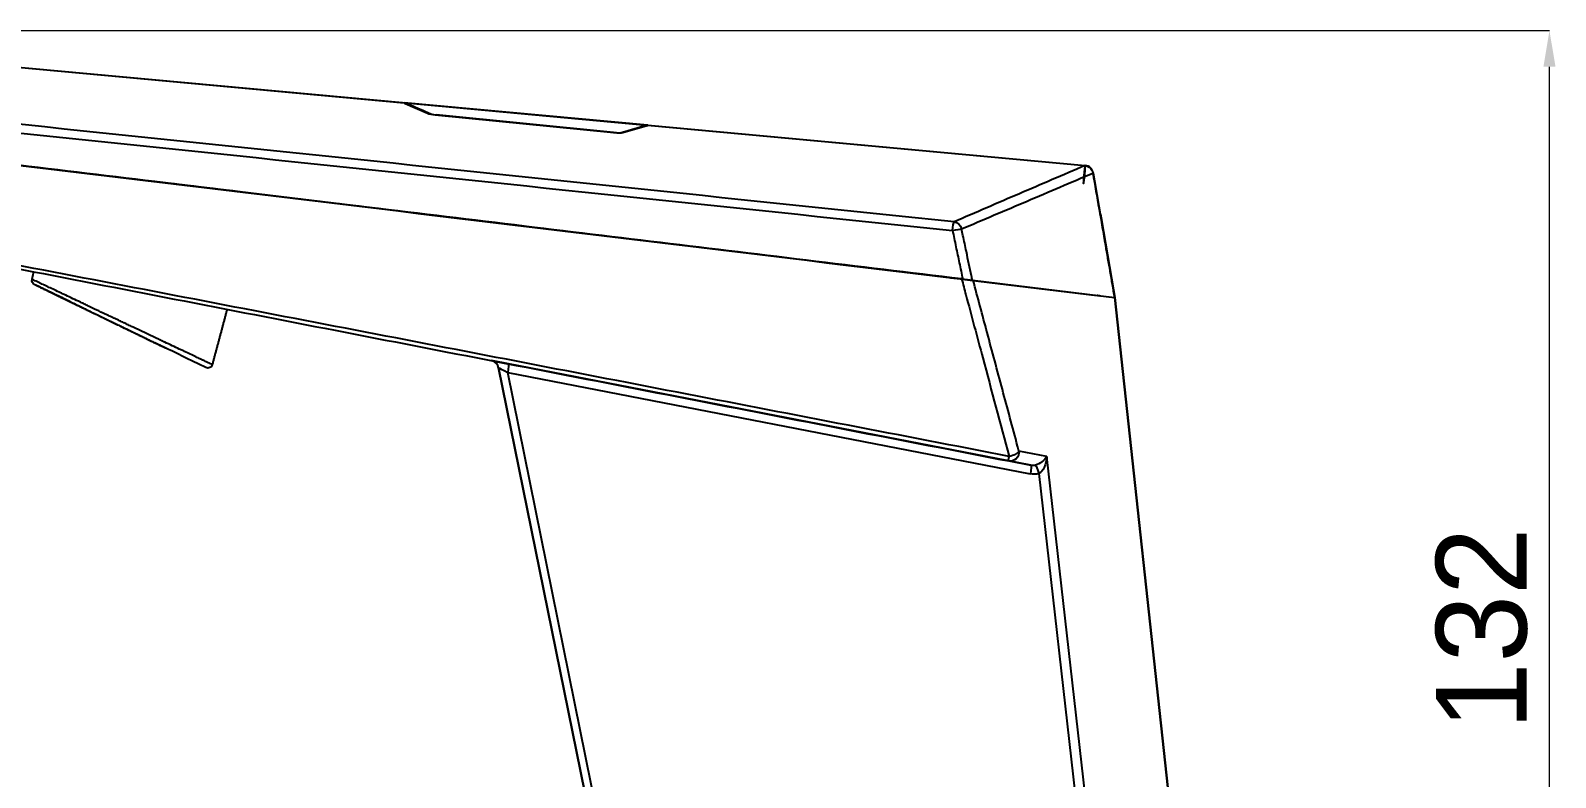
# Model space of a CAD drawing. Extents: x 0 to 948, y 0 to 695.
# Drawn here: x 450.1 to 618.3, y 417.4 to 499.8 of the extents above; entities that cross this region are included whole.
import ezdxf

# ---------------------------------------------------------------- set-up
doc = ezdxf.new("R2010")
doc.units = 0
doc.header["$LTSCALE"] = 10
doc.header["$MEASUREMENT"] = 0
doc.header["$PDMODE"] = 3
doc.header["$PDSIZE"] = -10
doc.layers.get('0').update_dxf_attribs({"linetype": 'CONTINUOUS'})
doc.layers.get('DEFPOINTS').update_dxf_attribs({"linetype": 'CONTINUOUS'})
doc.layers.add('1', color=7, linetype='CONTINUOUS')
doc.layers.add('레이어 1', color=7, linetype='CONTINUOUS')
doc.layers.add('DIM', color=3, linetype='CONTINUOUS', lineweight=18)
doc.styles.add('Daelim Dimension', font='')
doc.styles.get('Daelim Dimension').set_extended_font_data('나눔고딕')
doc.dimstyles.new('DEFAULT', dxfattribs={"dimscale": 2, "dimtxt": 2, "dimasz": 2, "dimexe": 0, "dimexo": 2, "dimgap": 1, "dimtad": 1, "dimdec": 0, "dimzin": 9, "dimdsep": 46, "dimtxsty": 'Daelim Dimension', "dimcen": 0.5, "dimclrd": 5, "dimclre": 5, "dimclrt": 256, "dimadec": 1, "dimazin": 0, "dimtfac": 1, "dimtdec": 0, "dimtix": 1, "dimtmove": 0, "dimatfit": 3, "dimfxl": 1, "dimtolj": 1, "dimtzin": 1, "dimlwd": 9, "dimlwe": 9, "dimarcsym": 0})

# ---------------------------------------------------------------- blocks, each defined once
blk = doc.blocks.new('*D5')
at = {"color": 5, "lineweight": 9, "ltscale": 0.5, "transparency": 16777216}
for p, q in [((408.68, 499.76), (617.61, 499.76)), ((617.61, 371.84), (617.61, 495.76)), ((584.77, 367.84), (617.61, 367.84))]:
    blk.add_line(p, q, dxfattribs=at)
at = {"color": 5, "ltscale": 0.5, "transparency": 16777216}
for points in [[(616.95, 495.76), (618.28, 495.76), (617.61, 499.76)], [(616.95, 371.84), (618.28, 371.84), (617.61, 367.84)]]:
    blk.add_solid(points, dxfattribs=at)
at = {"layer": 'DEFPOINTS', "color": 0, "ltscale": 0.5, "transparency": 16777216}
for p in [(404.68, 499.76), (617.61, 499.76), (580.77, 367.84)]:
    blk.add_point(p, dxfattribs=at)
at = {"color": 7, "lineweight": -3, "ltscale": 0.5, "transparency": 16777216, "insert": (610.16, 433.8), "char_height": 10, "attachment_point": 5, "rotation": 90, "style": 'Daelim Dimension'}
blk.add_mtext('\\A1;132', dxfattribs=at)
blk = doc.blocks.new('*D6')
at = {"color": 5, "lineweight": 9, "ltscale": 0.5, "transparency": 16777216}
for p, q in [((425.07, 455.67), (425.07, 311.64)), ((552.87, 315.1), (552.87, 311.64)), ((548.87, 311.64), (429.07, 311.64))]:
    blk.add_line(p, q, dxfattribs=at)
at = {"color": 5, "ltscale": 0.5, "transparency": 16777216}
for points in [[(429.07, 312.31), (429.07, 310.97), (425.07, 311.64)], [(548.87, 312.31), (548.87, 310.97), (552.87, 311.64)]]:
    blk.add_solid(points, dxfattribs=at)
at = {"layer": 'DEFPOINTS', "color": 0, "ltscale": 0.5, "transparency": 16777216}
for p in [(425.07, 459.67), (552.87, 319.1), (425.07, 311.64)]:
    blk.add_point(p, dxfattribs=at)
at = {"color": 7, "lineweight": -3, "ltscale": 0.5, "transparency": 16777216, "insert": (488.97, 319.08), "char_height": 10, "attachment_point": 5, "style": 'Daelim Dimension'}
blk.add_mtext('\\A1;128', dxfattribs=at)
blk = doc.blocks.new('*D2')
at = {"color": 5, "lineweight": 9, "ltscale": 0.5, "transparency": 16777216}
for p, q in [((421.07, 459.67), (379.89, 459.67)), ((379.89, 371.84), (379.89, 455.67)), ((516.98, 367.84), (379.89, 367.84))]:
    blk.add_line(p, q, dxfattribs=at)
at = {"color": 5, "ltscale": 0.5, "transparency": 16777216}
for points in [[(379.23, 455.67), (380.56, 455.67), (379.89, 459.67)], [(379.23, 371.84), (380.56, 371.84), (379.89, 367.84)]]:
    blk.add_solid(points, dxfattribs=at)
at = {"layer": 'DEFPOINTS', "color": 0, "ltscale": 0.5, "transparency": 16777216}
for p in [(379.89, 459.67), (425.07, 459.67), (520.98, 367.84)]:
    blk.add_point(p, dxfattribs=at)
at = {"color": 7, "lineweight": -3, "ltscale": 0.5, "transparency": 16777216, "insert": (372.45, 413.75), "char_height": 10, "attachment_point": 5, "rotation": 90, "style": 'Daelim Dimension'}
blk.add_mtext('\\A1;92', dxfattribs=at)

msp = doc.modelspace()

# ---------------------------------------------------------------- linework, layer by layer
at = {"layer": '1', "color": 7, "linetype": 'Continuous', "lineweight": -3}
for p, q in [((491.43, 491.73), (493.92, 490.64)), ((491.53, 491.69), (491.45, 491.72)), ((491.54, 491.78), (491.53, 491.69)), ((491.54, 491.78), (518.09, 489.34)), ((494.77, 490.47), (514.47, 488.5)), ((514.43, 488.53), (494.88, 490.48)), ((518.1, 489.26), (518.09, 489.33)), ((514.43, 488.5), (514.43, 488.53)), ((518.01, 489.28), (515.4, 488.53)), ((515.4, 488.53), (515.4, 488.49)), ((515.45, 488.51), (518.13, 489.27)), ((518.02, 489.24), (518.01, 489.28)), ((518.12, 489.28), (518.1, 489.28)), ((518.13, 489.27), (518.12, 489.28))]:
    msp.add_line(p, q, dxfattribs=at)
for centre, major_axis, ratio, start_param, end_param in [((492.34, 491.71), (-0.997, 0.093), 0.157413, 0.165555, 0.444512), ((492.54, 491.69), (-0.996, 0.091), 0.157648, 6.279672, 6.723288), ((494.83, 490.62), (-0.997, 0.093), 0.157223, 0.443785, 1.528776), ((494.95, 490.63), (-0.996, 0.091), 0.158114, 0.441461, 1.519052), ((517.06, 489.43), (-1.03, 0.1), 0.152589, 2.771932, 3.232432), ((517.17, 489.43), (-1.03, 0.1), 0.15259, 2.776004, 2.97277), ((517.17, 489.42), (-1.03, 0.1), 0.15259, 2.771932, 3.076682), ((514.45, 488.68), (-1.02, 0.1), 0.153777, 1.564852, 2.770173), ((514.5, 488.66), (-1.03, 0.1), 0.15259, 1.559232, 2.771932)]:
    msp.add_ellipse(centre, major_axis=major_axis, ratio=ratio, start_param=start_param, end_param=end_param, dxfattribs=at)
for points, knots in [([(491.34, 491.79), (491.34, 491.79), (491.34, 491.79), (491.34, 491.79), (491.34, 491.79), (491.35, 491.79), (491.35, 491.78), (491.35, 491.78)], [0, 0, 0, 0, 0.001906, 0.001906, 0.500953, 0.500953, 1, 1, 1, 1]), ([(494.04, 490.65), (493.67, 490.81), (493.3, 490.98), (492.49, 491.33), (492.06, 491.52), (491.63, 491.71)], [0, 0, 0, 0, 0.46351, 0.46351, 1, 1, 1, 1]), ([(518.2, 489.31), (518.2, 489.32), (518.2, 489.32), (518.2, 489.32), (518.19, 489.32), (518.18, 489.31)], [0, 0, 0, 0, 0.5, 0.5, 1, 1, 1, 1])]:
    msp.add_open_spline(points, degree=3, knots=knots, dxfattribs=at)
for points in [[(491.63, 491.71), (491.63, 491.69), (491.63, 491.67), (491.62, 491.64)], [(494.88, 490.48), (494.88, 490.47), (494.88, 490.47), (494.88, 490.46)]]:
    msp.add_open_spline(points, degree=3, dxfattribs=at)
at = {"layer": 'DIM', "color": 7, "lineweight": -3}
msp.add_line((518.18, 489.31), (491.35, 491.78), dxfattribs=at)
at = {"layer": '레이어 1', "lineweight": -3}
for p, q in [((404.77, 499.76), (491.54, 491.78)), ((404.77, 499.75), (491.35, 491.78)), ((491.54, 491.78), (518.19, 489.32)), ((518.18, 489.31), (566.42, 484.87)), ((518.19, 489.32), (566.42, 484.88)), ((551.59, 472.51), (463.79, 483.11)), ((567.31, 484.06), (567.26, 484.05)), ((551.59, 472.51), (551.59, 472.51)), ((551.59, 472.51), (552.66, 472.38)), ((552.66, 472.38), (552.66, 472.38)), ((552.66, 472.38), (553.1, 472.33)), ((553.45, 472.29), (567.75, 470.56)), ((553.99, 472.22), (569.65, 470.33)), ((554.07, 472.21), (569.65, 470.33)), ((567.75, 470.56), (567.75, 470.56)), ((567.8, 470.56), (567.75, 470.56)), ((567.8, 470.56), (567.8, 470.56)), ((567.8, 470.56), (569.65, 470.33)), ((567.8, 470.56), (568.01, 470.53)), ((568.01, 470.53), (568.06, 470.52)), ((569.65, 470.33), (580.08, 373.84)), ((569.65, 470.33), (569.65, 470.33)), ((569.7, 470.33), (580.13, 373.84)), ((458.54, 467.9), (459.43, 467.47)), ((500.97, 463.36), (502.82, 463.01)), ((502.82, 463.01), (500.97, 463.36)), ((519.76, 373.84), (501.75, 462.58)), ((501.75, 462.58), (501.75, 462.58)), ((501.75, 462.58), (519.76, 373.84)), ((560.44, 451.82), (502.82, 463.01)), ((520.65, 373.84), (502.75, 462.05)), ((502.75, 462.05), (560.37, 450.87)), ((536.04, 456.56), (529.77, 457.77)), ((562.18, 452.79), (559.12, 453.38)), ((571.13, 373.84), (562.18, 452.79)), ((557.99, 452.3), (560.44, 451.82)), ((561.31, 450.91), (570.04, 373.84))]:
    msp.add_line(p, q, dxfattribs=at)
for centre, start, end in [((566.33, 483.89), 9.8651, 84.7421), ((500.77, 462.38, 0), 11.4714, 74.0761), ((500.77, 462.38, 0), 11.4713, 74.0725)]:
    msp.add_arc(centre, 1, start, end, dxfattribs=at)
at = {"layer": '레이어 1', "lineweight": -3, "extrusion": (0, 0, -1)}
for centre, major_axis, ratio, start_param, end_param in [((566.33, 483.89), (-0.092, -0.996), 0.000001, 3.141593, 9.268382), ((566.33, 483.89), (-0.394, 0.919), 0.949392, 0.518871, 1.792264), ((551.87, 477.68), (-0.104, -0.995), 0.077511, 1.598507, 2.984721), ((551.87, 477.68), (-0.979, -0.205), 0.050165, 1.505451, 2.827843), ((551.87, 477.68), (-0.396, 0.918), 0.949748, 0.520836, 1.74573), ((450.79, 472.21), (0.218, 0.45), 0.999997, 3.141577, 4.484329), ((469.69, 463.05), (-0.218, -0.45), 0.999999, 4.517361, 6.283096), ((502.9, 461.97), (-1.14, 0.61), 0.002894, 6.280795, 7.72274), ((502.63, 462.02), (-0.191, -0.982), 0.117074, 3.141593, 4.658816), ((558.18, 453.28), (0.191, 0.982), 0.061929, 3.141593, 4.199573), ((558.18, 453.28), (0.191, 0.982), 0.947991, 1.286166, 3.141593), ((558.18, 453.28), (-0.966, -0.259), 0.432595, 3.487272, 4.979172), ((561.24, 452.69), (0.992, 0.724), 0.522548, 0.834059, 2.222291), ((561.24, 452.69), (0.21, 1.83), 0.508495, 1.45737, 2.845601), ((560.25, 450.84), (-0.191, -0.982), 0.117074, 3.141593, 4.658815), ((560.72, 452.84), (-1.66, 1.19), 0.977614, 3.805666, 4.272862), ((560.6, 452.81), (-1.01, 0.41), 0.918384, 4.03444, 4.501635), ((561.18, 450.88), (0.27, -0.963), 0.128505, 3.286655, 4.716933)]:
    msp.add_ellipse(centre, major_axis=major_axis, ratio=ratio, start_param=start_param, end_param=end_param, dxfattribs=at)
at = {"layer": '레이어 1', "lineweight": -3}
for points, knots in [([(551.96, 478.66), (529.21, 481.03), (506.46, 483.41), (460.96, 488.16), (438.22, 490.53), (415.47, 492.91)], [0, 0, 0, 0, 0.5, 0.5, 1, 1, 1, 1]), ([(415.31, 491.99), (438.05, 489.61), (460.8, 487.23), (506.3, 482.47), (529.04, 480.09), (551.79, 477.71)], [0, 0, 0, 0, 0.5, 0.5, 1, 1, 1, 1]), ([(566.42, 484.87), (564, 483.84), (561.59, 482.8), (557.97, 481.25), (556.77, 480.73), (554.36, 479.69), (553.16, 479.18), (551.96, 478.66)], [0, 0, 0, 0, 0.5, 0.5, 0.75, 0.75, 1, 1, 1, 1]), ([(552.79, 477.89), (554, 478.4), (555.2, 478.91), (557.61, 479.93), (558.82, 480.45), (561.23, 481.47), (562.44, 481.99), (564.85, 483.02), (566.06, 483.53), (567.26, 484.05)], [0, 0, 0, 0, 0.25, 0.25, 0.5, 0.5, 0.75, 0.75, 1, 1, 1, 1]), ([(567.26, 484.05), (567.49, 482.72), (567.72, 481.4), (568.19, 478.75), (568.42, 477.43), (568.98, 474.18), (569.32, 472.26), (569.65, 470.33)], [0, 0, 0, 0, 0.289709, 0.289709, 0.579418, 0.579418, 1, 1, 1, 1]), ([(416.09, 479.84), (427.92, 477.54), (439.74, 475.25), (463.39, 470.66), (475.21, 468.36), (498.86, 463.77), (510.69, 461.48), (534.34, 456.89), (546.16, 454.59), (557.99, 452.3)], [0, 0, 0, 0, 0.25, 0.25, 0.5, 0.5, 0.75, 0.75, 1, 1, 1, 1]), ([(558.03, 452.81), (546.21, 455.09), (534.38, 457.38), (510.73, 461.94), (498.91, 464.22), (475.26, 468.78), (463.44, 471.05), (439.79, 475.6), (427.96, 477.87), (416.13, 480.14)], [0, 0, 0, 0, 0.25, 0.25, 0.5, 0.5, 0.75, 0.75, 1, 1, 1, 1]), ([(551.79, 477.71), (551.92, 477.12), (552.04, 476.52), (552.29, 475.33), (552.42, 474.74), (552.67, 473.54), (552.79, 472.95), (552.92, 472.35)], [0, 0, 0, 0, 0.333049, 0.333049, 0.666525, 0.666525, 1, 1, 1, 1]), ([(553.99, 472.22), (553.95, 472.38), (553.92, 472.54), (553.7, 473.59), (553.51, 474.49), (553.2, 475.97), (553.07, 476.57), (552.89, 477.4), (552.84, 477.65), (552.79, 477.89)], [0, 0, 0, 0, 0.084065, 0.084065, 0.55701, 0.55701, 0.872307, 0.872307, 1, 1, 1, 1]), ([(460.31, 467.59), (460.14, 467.67), (459.98, 467.74), (459.74, 467.86), (459.65, 467.9), (459.49, 467.98), (459.25, 468.09), (459.01, 468.2), (458.69, 468.36), (458.53, 468.43), (458.06, 468.65), (457.75, 468.8), (457.13, 469.09), (456.83, 469.24), (456.45, 469.42), (456.37, 469.45), (456.22, 469.52), (456, 469.63), (455.78, 469.73), (455.35, 469.94), (455.08, 470.07), (454.54, 470.32), (454.27, 470.45), (453.89, 470.63), (453.77, 470.69), (453.58, 470.77), (453.52, 470.8), (453.4, 470.86), (453.34, 470.89), (453.05, 471.03), (452.83, 471.13), (452.41, 471.33), (452.22, 471.42), (451.94, 471.55), (451.81, 471.62), (451.66, 471.69), (451.6, 471.72), (451.56, 471.73), (451.54, 471.74), (451.36, 471.83), (451.21, 471.9), (451.02, 471.99), (450.9, 472.04), (450.8, 472.09), (450.65, 472.16), (450.57, 472.2), (450.49, 472.24), (450.47, 472.25), (450.44, 472.26), (450.43, 472.27), (450.39, 472.29), (450.33, 472.32), (450.3, 472.33), (450.3, 472.33), (450.3, 472.33), (450.3, 472.33)], [0, 0, 0, 0, 0.031246, 0.031246, 0.046869, 0.046869, 0.062492, 0.093738, 0.093738, 0.124985, 0.124985, 0.187477, 0.187477, 0.249969, 0.249969, 0.265592, 0.265592, 0.281215, 0.312461, 0.312461, 0.374954, 0.374954, 0.437446, 0.437446, 0.468692, 0.468692, 0.484315, 0.484315, 0.499938, 0.499938, 0.562431, 0.562431, 0.624923, 0.624923, 0.656169, 0.671792, 0.679604, 0.679604, 0.687415, 0.687415, 0.749907, 0.749907, 0.781153, 0.8124, 0.8124, 0.874892, 0.874892, 0.890515, 0.890515, 0.906138, 0.906138, 0.937384, 0.999876, 0.999876, 1, 1, 1, 1]), ([(450.57, 471.76), (450.57, 471.76), (450.57, 471.76), (450.57, 471.76), (450.59, 471.76), (450.64, 471.73), (450.66, 471.72), (450.69, 471.71), (450.7, 471.7), (450.73, 471.69), (450.75, 471.68), (450.83, 471.64), (450.9, 471.6), (451.04, 471.54), (451.14, 471.49), (451.26, 471.43), (451.44, 471.34), (451.58, 471.28), (451.75, 471.19), (451.77, 471.19), (451.81, 471.17), (451.86, 471.14), (452, 471.07), (452.13, 471.01), (452.4, 470.88), (452.58, 470.79), (452.98, 470.6), (453.19, 470.49), (453.47, 470.36), (453.53, 470.33), (453.64, 470.28), (453.7, 470.25), (453.87, 470.16), (453.99, 470.11), (454.35, 469.93), (454.6, 469.81), (455.12, 469.56), (455.38, 469.43), (455.79, 469.23), (455.93, 469.17), (456.14, 469.06), (456.21, 469.03), (456.35, 468.96), (456.43, 468.93), (456.78, 468.75), (457.07, 468.61), (457.66, 468.33), (457.96, 468.18), (458.41, 467.97), (458.56, 467.89), (458.86, 467.75), (459.09, 467.64), (459.32, 467.52), (459.47, 467.45), (459.55, 467.41), (459.78, 467.3), (459.94, 467.22), (460.09, 467.15)], [0, 0, 0, 0, 0.000484, 0.000484, 0.062954, 0.062954, 0.094189, 0.094189, 0.109806, 0.109806, 0.125424, 0.125424, 0.187894, 0.187894, 0.219128, 0.250363, 0.250363, 0.312833, 0.312833, 0.320642, 0.320642, 0.32845, 0.344068, 0.375303, 0.375303, 0.437772, 0.437772, 0.500242, 0.500242, 0.51586, 0.51586, 0.531477, 0.531477, 0.562712, 0.562712, 0.625182, 0.625182, 0.687651, 0.687651, 0.718886, 0.718886, 0.734504, 0.734504, 0.750121, 0.750121, 0.812591, 0.812591, 0.875061, 0.875061, 0.906295, 0.906295, 0.93753, 0.953148, 0.953148, 0.968765, 0.968765, 1, 1, 1, 1]), ([(454.47, 469.88), (454.35, 469.94), (454.23, 469.99), (453.87, 470.17), (453.64, 470.28), (453.31, 470.44), (453.14, 470.52), (452.99, 470.59), (452.91, 470.63), (452.88, 470.64), (452.83, 470.67), (452.6, 470.78), (452.39, 470.88), (452.04, 471.05), (451.88, 471.13), (451.58, 471.28), (451.44, 471.34), (451.29, 471.42), (451.26, 471.43), (451.2, 471.46), (451.17, 471.47), (451.09, 471.51), (451.04, 471.54), (450.9, 471.6), (450.83, 471.64), (450.75, 471.68), (450.72, 471.69), (450.7, 471.7), (450.69, 471.71), (450.69, 471.71), (450.69, 471.71)], [0, 0, 0, 0, 0.061768, 0.061768, 0.187697, 0.187697, 0.250661, 0.282144, 0.282144, 0.297885, 0.297885, 0.313626, 0.439555, 0.439555, 0.565483, 0.565483, 0.691412, 0.691412, 0.722894, 0.722894, 0.754377, 0.754377, 0.817341, 0.817341, 0.94327, 0.94327, 0.974752, 0.990493, 0.990493, 1, 1, 1, 1]), ([(552.8, 472.37), (552.96, 471.79), (553.11, 471.21), (553.89, 468.3), (554.51, 465.98), (556.1, 460.04), (557.06, 456.42), (558.03, 452.81)], [0, 0, 0, 0, 0.08906, 0.08906, 0.4453, 0.4453, 1, 1, 1, 1]), ([(552.92, 472.35), (552.97, 472.35), (553.09, 472.33), (553.2, 472.32), (553.27, 472.31), (553.28, 472.31), (553.31, 472.31), (553.35, 472.3), (553.39, 472.3), (553.47, 472.29), (553.52, 472.28), (553.58, 472.27), (553.59, 472.27), (553.62, 472.27), (553.63, 472.27), (553.66, 472.26), (553.68, 472.26), (553.75, 472.25), (553.79, 472.25), (553.83, 472.24), (553.84, 472.24), (553.86, 472.24), (553.87, 472.24), (553.89, 472.24), (553.9, 472.23), (553.94, 472.23), (553.97, 472.23), (553.99, 472.22)], [0, 0, 0, 0, 0.125, 0.25, 0.25, 0.28125, 0.28125, 0.3125, 0.375, 0.375, 0.5, 0.5, 0.53125, 0.53125, 0.5625, 0.5625, 0.625, 0.625, 0.75, 0.75, 0.78125, 0.78125, 0.8125, 0.8125, 0.875, 0.875, 1, 1, 1, 1]), ([(559.12, 453.38), (559.07, 453.57), (559.02, 453.76), (558.41, 456.04), (557.85, 458.12), (556.73, 462.29), (556.17, 464.38), (555.1, 468.38), (554.58, 470.3), (554.07, 472.21)], [0, 0, 0, 0, 0.030335, 0.030335, 0.362507, 0.362507, 0.694678, 0.694678, 1, 1, 1, 1]), ([(452.97, 470.6), (452.97, 470.6), (452.98, 470.6), (453, 470.59), (453.01, 470.58), (453.02, 470.58), (453.04, 470.57), (453.06, 470.56), (453.11, 470.53), (453.2, 470.49), (453.32, 470.43), (453.43, 470.38), (453.47, 470.36), (453.52, 470.33), (453.55, 470.32), (453.59, 470.3), (453.61, 470.29), (453.71, 470.24), (453.81, 470.2), (454.01, 470.1), (454.12, 470.05), (454.35, 469.93), (454.47, 469.87), (454.63, 469.8), (454.67, 469.78), (454.73, 469.75), (454.83, 469.7), (454.94, 469.65), (455.15, 469.55), (455.29, 469.48), (455.59, 469.33), (455.75, 469.25), (455.99, 469.14), (456.07, 469.1), (456.24, 469.02), (456.32, 468.98), (456.58, 468.85), (456.75, 468.77), (457.09, 468.6), (457.27, 468.52), (457.54, 468.39), (457.63, 468.34), (457.76, 468.28), (457.81, 468.26), (457.9, 468.21), (457.95, 468.19), (458.17, 468.08), (458.36, 467.99), (458.54, 467.9)], [0, 0, 0, 0, 0.062311, 0.062311, 0.077939, 0.077939, 0.093567, 0.124823, 0.124823, 0.187336, 0.249849, 0.249849, 0.281105, 0.281105, 0.296733, 0.296733, 0.312361, 0.312361, 0.374874, 0.374874, 0.437386, 0.437386, 0.499899, 0.499899, 0.515527, 0.515527, 0.531155, 0.562412, 0.562412, 0.624924, 0.624924, 0.687437, 0.687437, 0.718693, 0.718693, 0.74995, 0.74995, 0.812462, 0.812462, 0.874975, 0.874975, 0.906231, 0.906231, 0.921859, 0.921859, 0.937487, 0.937487, 1, 1, 1, 1]), ([(454.5, 469.86), (454.41, 469.9), (454.2, 470), (454.01, 470.1), (453.89, 470.16), (453.86, 470.17), (453.81, 470.19), (453.79, 470.21), (453.72, 470.24), (453.67, 470.26), (453.54, 470.32), (453.47, 470.36), (453.33, 470.43), (453.27, 470.46), (453.19, 470.5), (453.16, 470.51), (453.13, 470.52), (453.12, 470.53), (453.1, 470.54), (453.09, 470.54), (453.04, 470.57), (453.02, 470.58), (452.99, 470.59), (452.99, 470.59), (452.98, 470.6)], [0, 0, 0, 0, 0.10242, 0.241482, 0.241482, 0.276248, 0.276248, 0.311014, 0.311014, 0.380545, 0.380545, 0.519608, 0.519608, 0.65867, 0.65867, 0.728202, 0.728202, 0.762967, 0.762967, 0.797733, 0.797733, 0.936796, 0.936796, 1, 1, 1, 1]), ([(569.65, 470.33), (569.67, 470.33), (569.69, 470.33), (569.7, 470.33), (569.7, 470.33), (569.7, 470.33), (569.7, 470.33)], [0, 0, 0, 0, 0.497761, 0.995522, 0.995522, 1, 1, 1, 1]), ([(459.45, 467.46), (459.64, 467.37), (459.82, 467.28), (460.09, 467.15), (460.18, 467.11), (460.32, 467.04), (460.36, 467.02), (460.45, 466.97), (460.5, 466.95), (460.72, 466.84), (460.9, 466.76), (461.12, 466.65), (461.16, 466.63), (461.25, 466.59), (461.29, 466.57), (461.42, 466.5), (461.51, 466.46), (461.76, 466.34), (461.92, 466.26), (462.12, 466.16), (462.16, 466.14), (462.24, 466.11), (462.36, 466.05), (462.55, 465.95), (462.7, 465.88), (462.85, 465.81), (462.92, 465.78), (463.13, 465.67), (463.27, 465.61), (463.43, 465.53), (463.46, 465.52), (463.52, 465.48), (463.55, 465.47), (463.65, 465.43), (463.71, 465.4), (463.88, 465.31), (463.99, 465.26), (464.11, 465.2), (464.14, 465.19), (464.19, 465.16), (464.26, 465.13), (464.37, 465.07), (464.45, 465.04), (464.51, 465.01), (464.53, 465), (464.56, 464.98), (464.58, 464.97), (464.67, 464.93), (464.73, 464.9), (464.81, 464.86), (464.83, 464.85), (464.87, 464.83), (464.89, 464.82), (464.95, 464.8), (465, 464.77), (465.01, 464.76), (465.01, 464.76)], [0, 0, 0, 0, 0.062652, 0.062652, 0.093977, 0.093977, 0.10964, 0.10964, 0.125303, 0.125303, 0.187955, 0.187955, 0.203617, 0.203617, 0.21928, 0.21928, 0.250606, 0.250606, 0.313258, 0.313258, 0.328921, 0.328921, 0.344583, 0.375909, 0.407235, 0.407235, 0.438561, 0.438561, 0.501212, 0.501212, 0.516875, 0.516875, 0.532538, 0.532538, 0.563864, 0.563864, 0.626515, 0.626515, 0.642178, 0.642178, 0.657841, 0.689167, 0.720493, 0.720493, 0.736155, 0.736155, 0.751818, 0.751818, 0.81447, 0.81447, 0.845796, 0.845796, 0.877121, 0.877121, 0.939773, 1, 1, 1, 1]), ([(470.17, 462.92), (470.17, 462.92), (470.15, 462.93), (470.11, 462.95), (470.1, 462.96), (470.08, 462.96), (470.07, 462.97), (470.07, 462.97), (470.04, 462.99), (470.01, 463), (469.91, 463.05), (469.75, 463.12), (469.53, 463.22), (469.35, 463.31), (469.28, 463.34), (469.18, 463.39), (469.14, 463.41), (469.08, 463.44), (469.07, 463.45), (469.03, 463.46), (468.85, 463.55), (468.67, 463.63), (468.31, 463.81), (468.11, 463.9), (467.7, 464.09), (467.49, 464.19), (467.23, 464.32), (467.2, 464.33), (467.14, 464.36), (467.11, 464.37), (467.02, 464.41), (466.84, 464.5), (466.66, 464.58), (466.28, 464.76), (465.77, 465.01), (465.22, 465.27), (464.79, 465.47), (464.65, 465.54), (464.43, 465.64), (464.36, 465.68), (464.21, 465.75), (464.13, 465.78), (463.76, 465.96), (463.46, 466.1), (462.85, 466.39), (462.54, 466.54), (461.91, 466.83), (461.6, 466.98), (461.19, 467.17), (461.11, 467.21), (460.95, 467.29), (460.71, 467.4), (460.47, 467.52), (460.31, 467.59)], [0, 0, 0, 0, 0.062104, 0.062104, 0.077736, 0.085552, 0.085552, 0.093367, 0.093367, 0.124631, 0.124631, 0.187157, 0.249683, 0.249683, 0.280947, 0.280947, 0.296578, 0.296578, 0.304394, 0.304394, 0.31221, 0.374736, 0.374736, 0.437263, 0.437263, 0.499789, 0.499789, 0.507605, 0.507605, 0.51542, 0.51542, 0.531052, 0.562315, 0.562315, 0.624842, 0.687368, 0.687368, 0.718631, 0.718631, 0.734263, 0.734263, 0.749894, 0.749894, 0.812421, 0.812421, 0.874947, 0.874947, 0.937474, 0.937474, 0.953105, 0.953105, 0.968737, 1, 1, 1, 1]), ([(460.09, 467.15), (460.24, 467.07), (460.4, 467), (460.63, 466.89), (460.7, 466.85), (460.86, 466.78), (460.93, 466.74), (461.32, 466.56), (461.62, 466.41), (462.21, 466.12), (462.51, 465.98), (463.09, 465.7), (463.37, 465.56), (463.71, 465.39), (463.77, 465.37), (463.83, 465.34)], [0, 0, 0, 0, 0.119009, 0.119009, 0.178513, 0.178513, 0.238018, 0.238018, 0.476035, 0.476035, 0.714053, 0.714053, 0.952071, 0.952071, 1, 1, 1, 1]), ([(469.47, 462.6), (464.98, 464.78), (464.98, 464.78), (464.97, 464.79), (464.94, 464.8), (464.87, 464.83), (464.78, 464.88), (464.65, 464.94), (464.57, 464.98), (464.55, 464.99), (464.51, 465.01), (464.49, 465.02), (464.43, 465.04), (464.39, 465.06), (464.26, 465.13), (464.1, 465.21), (463.91, 465.3), (463.83, 465.34)], [0, 0, 0, 0, 0.003374, 0.003374, 0.17646, 0.17646, 0.349545, 0.52263, 0.52263, 0.565902, 0.565902, 0.609173, 0.609173, 0.695716, 0.695716, 0.868801, 1, 1, 1, 1])]:
    msp.add_open_spline(points, degree=3, knots=knots, dxfattribs=at)
for points, degree in [([(552.8, 472.37), (415.63, 488.92)], 1), ([(415.64, 488.92), (461.4, 483.4), (507.16, 477.88), (552.92, 472.35)], 3), ([(567.31, 484.06), (568.5, 477.19), (569.7, 470.33)], 2), ([(450.3, 472.3), (450.5, 473.16)], 1), ([(552.98, 472.35), (552.92, 472.35), (552.86, 472.36), (552.8, 472.37)], 3), ([(471.8, 469.02), (470.99, 465.97), (470.17, 462.93)], 2)]:
    msp.add_open_spline(points, degree=degree, dxfattribs=at)

# ---------------------------------------------------------------- dimensions: what is measured, and where the dimension line sits
at = {"color": 5, "lineweight": -3, "ltscale": 0.5}
for base, p1, p2, text, picture, middle in [((617.61, 499.76), (580.77, 367.84), (404.68, 499.76), '132', '*D5', (610.16, 433.8)), ((379.89, 459.67), (520.98, 367.84), (425.07, 459.67), '92', '*D2', (372.45, 413.75))]:
    dim = msp.add_linear_dim(base=base, p1=p1, p2=p2, angle=90, text=text, dimstyle='DEFAULT', override={"dimtxt": 5, "dimclrd": 5, "dimclre": 5, "dimclrt": 7}, dxfattribs=at)
    dim.commit()
    dim.dimension.update_dxf_attribs({"geometry": picture, "text_midpoint": middle})
dim = msp.add_linear_dim(base=(425.07, 311.64), p1=(552.87, 319.1), p2=(425.07, 459.67), text='128', dimstyle='DEFAULT', override={"dimtxt": 5, "dimclrd": 5, "dimclre": 5, "dimclrt": 7}, dxfattribs=at)
dim.commit()
dim.dimension.update_dxf_attribs({"geometry": '*D6', "text_midpoint": (488.97, 319.08)})

doc.saveas('drawing.dxf')
